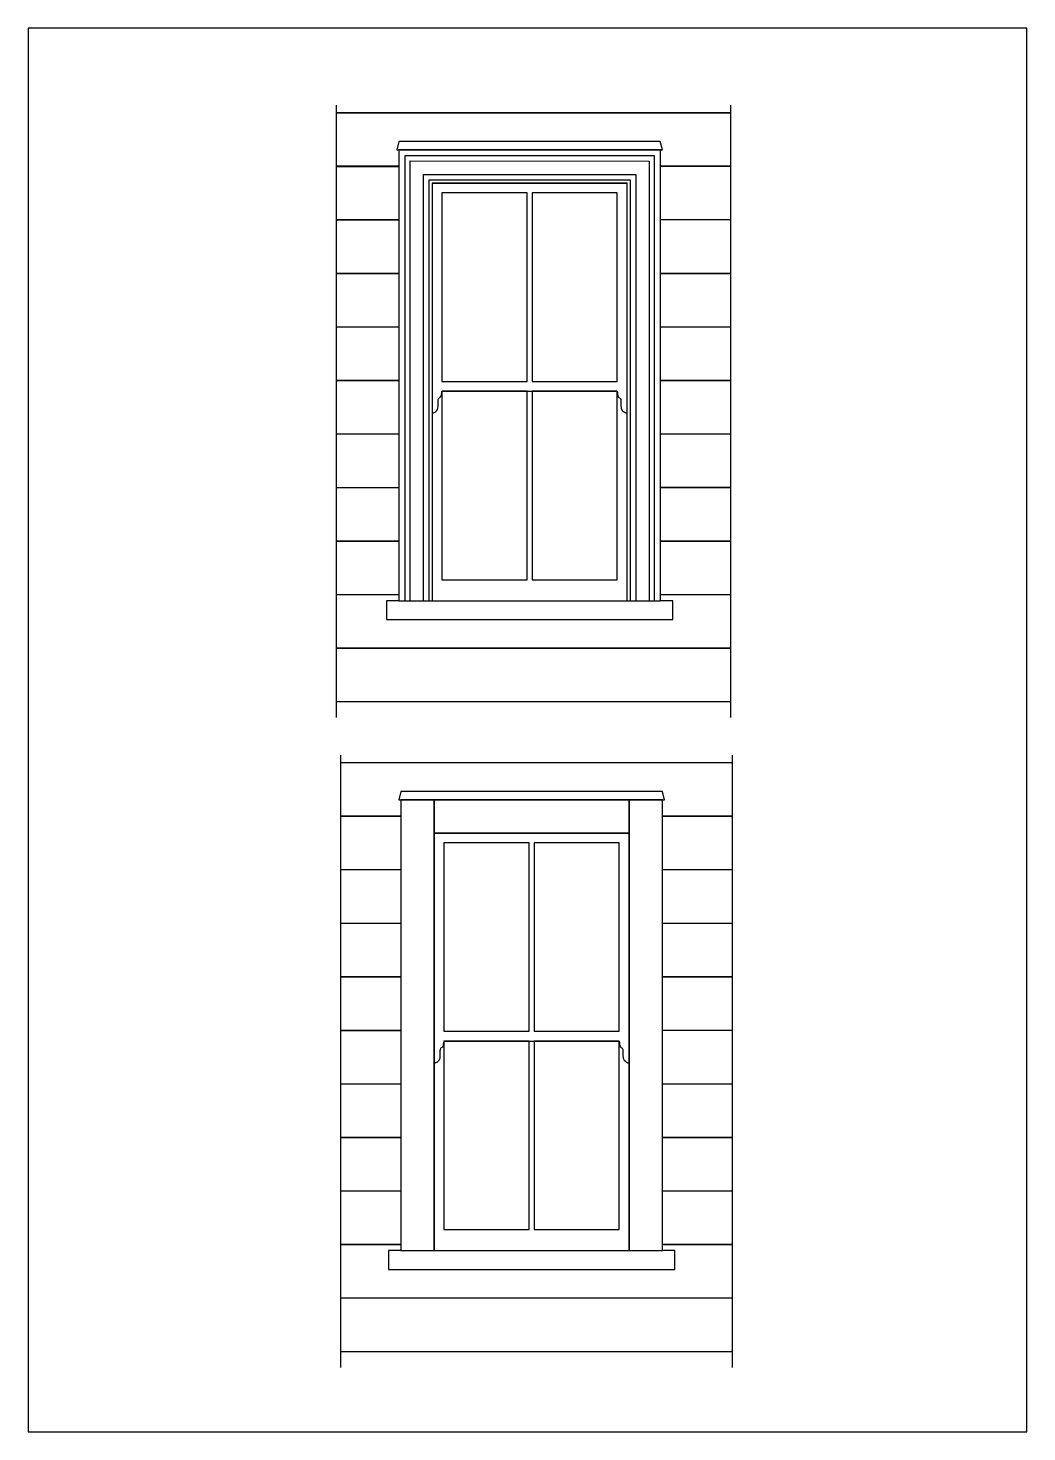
# Model space of a CAD drawing. Header units: millimetres. Extents: x -14345 to -10145, y -11360 to -5460.
import ezdxf

# ---------------------------------------------------------------- set-up
doc = ezdxf.new("R2010")
doc.units = ezdxf.units.MM
doc.header["$LTSCALE"] = 7
doc.layers.add('orig', color=7, linetype='Continuous')

msp = doc.modelspace()

# ---------------------------------------------------------------- linework, layer by layer
at = {"layer": 'orig'}
for p, q in [((-13049.7, -5785), (-13049.7, -8357.8)), ((-13049.7, -5816.5), (-11391, -5816.3)), ((-11391, -5817), (-13049.7, -5817)), ((-11391, -5785), (-11391, -8357.8)), ((-12785.9, -5937.3), (-12794.2, -5971.7)), ((-11686.3, -5937.3), (-12785.9, -5937.3)), ((-11677.7, -5971.7), (-11686.3, -5937.3)), ((-12794.2, -5971.7), (-11677.7, -5971.7)), ((-12645.9, -5971.7), (-12785.9, -5971.7)), ((-12785.9, -5971.7), (-12785.9, -7867)), ((-11710.7, -5996.8), (-12760.9, -5996.8)), ((-12760.9, -5996.8), (-12760.9, -7867.8)), ((-11826.3, -5971.7), (-12645.9, -5971.7)), ((-11686.2, -5971.7), (-11826.3, -5971.7)), ((-11710.7, -7866.7), (-11710.7, -5996.8)), ((-11686.2, -7867), (-11686.2, -5971.7)), ((-11677.7, -5971.7), (-11677.7, -5971.7)), ((-12785.9, -6040.9), (-13049.7, -6040.9)), ((-13049.7, -6041.5), (-12785.9, -6041.4)), ((-12738, -7868.4), (-12738.4, -6018.2)), ((-12738.4, -6018.2), (-11733.2, -6019)), ((-12682.8, -7866.7), (-12682, -6076.1)), ((-12682, -6076.1), (-11789.6, -6075.3)), ((-11789.6, -6075.3), (-11789.8, -7866.7)), ((-11733.2, -6019), (-11733.5, -7867.4)), ((-11391, -6040.8), (-11686.2, -6040.8)), ((-11686.2, -6041.3), (-11391, -6041.2)), ((-12658.8, -6097.9), (-11812.7, -6097.8)), ((-12658.5, -7867.8), (-12658.8, -6097.9)), ((-11826.3, -6111.7), (-12645.9, -6111.7)), ((-12645.9, -6111.8), (-11826.3, -6111.8)), ((-12645.9, -6111.8), (-12645.9, -6111.8)), ((-12618.3, -6109.7), (-12618.3, -6109.7)), ((-11826.3, -7080.2), (-11826.3, -6111.7)), ((-11812.7, -6097.8), (-11813.1, -7866.7)), ((-12246.6, -6153.1), (-12604.7, -6153.1)), ((-12604.7, -6153.1), (-12604.7, -6945.1)), ((-12246.6, -6945.1), (-12246.6, -6153.1)), ((-12246.6, -6153.1), (-12246.6, -6153.1)), ((-11867.7, -6153.1), (-12225.8, -6153.1)), ((-12225.8, -6153.1), (-12225.8, -6945.1)), ((-11867.7, -6945.1), (-11867.7, -6153.1)), ((-11867.7, -6153.1), (-11867.7, -6153.1)), ((-13049.7, -6265.3), (-12785.9, -6265.3)), ((-12785.9, -6267), (-13049.7, -6267)), ((-11686.2, -6265.1), (-11391, -6265.1)), ((-11391, -6266.9), (-11686.2, -6266.9)), ((-13049.7, -6491.4), (-12785.9, -6491.4)), ((-12785.9, -6492), (-13049.7, -6492)), ((-11686.2, -6491.2), (-11391, -6491.2)), ((-11391, -6491.9), (-11686.2, -6491.9)), ((-13049.7, -6716.4), (-12785.9, -6716.3)), ((-12785.9, -6716.9), (-13049.7, -6716.9)), ((-11686.2, -6716.2), (-11391, -6716.1)), ((-11391, -6716.9), (-11686.2, -6716.9)), ((-13049.7, -6941.4), (-12785.9, -6941.3)), ((-12785.9, -6941.9), (-13049.7, -6941.9)), ((-12604.7, -6945.1), (-12246.6, -6945.1)), ((-12225.8, -6945.1), (-11867.7, -6945.1)), ((-11686.2, -6941.2), (-11391, -6941.1)), ((-11391, -6941.9), (-11686.2, -6941.9)), ((-12645.9, -6968.7), (-12645.9, -7867)), ((-12246.6, -6986.7), (-12604.7, -6986.7)), ((-12604.7, -6986.7), (-12604.7, -7778.7)), ((-12604.5, -6986.8), (-11867.7, -6986.8)), ((-12246.6, -7778.7), (-12246.6, -6986.7)), ((-12246.6, -6986.7), (-12246.6, -6986.7)), ((-11867.7, -6986.7), (-12225.8, -6986.7)), ((-12225.8, -6986.7), (-12225.8, -7778.7)), ((-12225.8, -7010.2), (-12225.8, -7763.4)), ((-11867.7, -7778.7), (-11867.7, -6986.7)), ((-11867.7, -6986.7), (-11867.7, -6986.7)), ((-11867.7, -7763.4), (-11867.7, -7010.2)), ((-11867.7, -7010.2), (-11867.7, -7010.2)), ((-11826.3, -7867), (-11826.3, -6968.7)), ((-11826.3, -6968.7), (-11826.3, -6968.7)), ((-11826.3, -7080.2), (-11826.3, -7080.2)), ((-13049.7, -7166.4), (-12785.9, -7166.3)), ((-12785.9, -7166.9), (-13049.7, -7166.9)), ((-11686.2, -7166.2), (-11391, -7166.1)), ((-11391, -7166.8), (-11686.2, -7166.8)), ((-13049.7, -7391.3), (-12785.9, -7391.3)), ((-12785.9, -7391.9), (-13049.7, -7391.9)), ((-11686.2, -7391.1), (-11391, -7391.1)), ((-11391, -7391.8), (-11686.2, -7391.8)), ((-13049.7, -7616.3), (-12785.9, -7616.3)), ((-12785.9, -7616.9), (-13049.7, -7616.9)), ((-11686.2, -7616.1), (-11391, -7616.1)), ((-11391, -7616.8), (-11686.2, -7616.8)), ((-12604.7, -7778.7), (-12246.6, -7778.7)), ((-12225.8, -7778.7), (-11867.7, -7778.7)), ((-13049.7, -7841.3), (-12785.9, -7841.3)), ((-12785.9, -7841.8), (-13049.7, -7841.9)), ((-11686.2, -7841.1), (-11391, -7841.1)), ((-11391, -7841.8), (-11686.2, -7841.8)), ((-12785.9, -7867), (-12837.8, -7867)), ((-12837.8, -7867), (-12837.8, -7946.1)), ((-12785.9, -7867), (-12645.9, -7867)), ((-12785.9, -7867), (-12785.9, -7867)), ((-12645.9, -7867), (-11826.3, -7867)), ((-12645.9, -7867), (-12645.9, -7867)), ((-11826.3, -7867), (-11686.2, -7867)), ((-11826.3, -7867), (-11826.3, -7867)), ((-11634.4, -7867), (-11686.2, -7867)), ((-11686.2, -7867), (-11686.2, -7867)), ((-11634.4, -7946.1), (-11634.4, -7867)), ((-11634.4, -7867), (-11634.4, -7867)), ((-12837.8, -7946.1), (-11634.4, -7946.1)), ((-13049.7, -8066.3), (-11391, -8066)), ((-11391, -8066.8), (-13049.7, -8066.8)), ((-13049.7, -8291.2), (-11391, -8291)), ((-13031.6, -8516.5), (-13031.6, -11089.3)), ((-13031.6, -8547.7), (-11383.6, -8547.5)), ((-11383.6, -8548.4), (-13031.6, -8548.5)), ((-11383.6, -8516.5), (-11383.6, -11089.3)), ((-12777.3, -8668.8), (-12785.6, -8703.2)), ((-11677.7, -8668.8), (-12777.3, -8668.8)), ((-11669.1, -8703.3), (-11677.7, -8668.8)), ((-12785.6, -8703.2), (-11669.1, -8703.3)), ((-12637.3, -8703.3), (-12777.3, -8703.3)), ((-12777.3, -8703.3), (-12777.3, -10598.5)), ((-11817.7, -8703.2), (-12637.3, -8703.2)), ((-12637.3, -8703.2), (-12637.3, -8843.3)), ((-12637.3, -10598.5), (-12637.3, -8703.3)), ((-11817.7, -8843.3), (-11817.7, -8703.2)), ((-11677.6, -8703.3), (-11817.7, -8703.3)), ((-11817.7, -8703.3), (-11817.7, -10598.5)), ((-11677.6, -10598.5), (-11677.6, -8703.3)), ((-11669.1, -8703.3), (-11669.1, -8703.3)), ((-12777.3, -8772.3), (-13031.6, -8772.3)), ((-13031.6, -8772.7), (-12777.3, -8772.7)), ((-11383.6, -8772.2), (-11677.6, -8772.3)), ((-11677.6, -8772.5), (-11383.6, -8772.5)), ((-11817.7, -8843.3), (-12637.3, -8843.3)), ((-12637.3, -8843.3), (-11817.7, -8843.3)), ((-12637.3, -8843.3), (-12637.3, -8843.3)), ((-11817.7, -9811.7), (-11817.7, -8843.3)), ((-11817.7, -8843.3), (-11817.7, -8843.3)), ((-12238, -8884.7), (-12596.1, -8884.7)), ((-12596.1, -8884.7), (-12596.1, -9676.7)), ((-12238, -9676.7), (-12238, -8884.7)), ((-12238, -8884.7), (-12238, -8884.7)), ((-11859.1, -8884.7), (-12217.2, -8884.7)), ((-12217.2, -8884.7), (-12217.2, -9676.7)), ((-11859.1, -9676.7), (-11859.1, -8884.7)), ((-11859.1, -8884.7), (-11859.1, -8884.7)), ((-13031.6, -8996.5), (-12777.3, -8996.5)), ((-12777.3, -8998.4), (-13031.6, -8998.4)), ((-11677.6, -8996.3), (-11383.6, -8996.3)), ((-11383.6, -8998.4), (-11677.6, -8998.4)), ((-13031.6, -9222.6), (-12777.3, -9222.6)), ((-12777.3, -9223.4), (-13031.6, -9223.4)), ((-11677.6, -9222.4), (-11383.6, -9222.4)), ((-11383.6, -9223.3), (-11677.6, -9223.3)), ((-13031.6, -9447.6), (-12777.3, -9447.6)), ((-12777.3, -9448.4), (-13031.6, -9448.4)), ((-11677.6, -9447.4), (-11383.6, -9447.4)), ((-11383.6, -9448.3), (-11677.6, -9448.3)), ((-13031.6, -9672.6), (-12777.3, -9672.6)), ((-12777.3, -9673.4), (-13031.6, -9673.4)), ((-11677.6, -9672.4), (-11383.6, -9672.4)), ((-12637.3, -9700.2), (-12637.3, -10598.5)), ((-12596.1, -9676.7), (-12238, -9676.7)), ((-12238, -9718.2), (-12596.1, -9718.2)), ((-12596.1, -9718.2), (-12596.1, -10510.2)), ((-12595.9, -9718.3), (-11859.1, -9718.3)), ((-12238, -10510.2), (-12238, -9718.2)), ((-12238, -9718.2), (-12238, -9718.2)), ((-12217.2, -9676.7), (-11859.1, -9676.7)), ((-11859.1, -9718.2), (-12217.2, -9718.2)), ((-12217.2, -9718.2), (-12217.2, -10510.2)), ((-11859.1, -10510.2), (-11859.1, -9718.2)), ((-11859.1, -9718.2), (-11859.1, -9718.2)), ((-11817.7, -10598.5), (-11817.7, -9700.2)), ((-11817.7, -9700.2), (-11817.7, -9700.2)), ((-12217.2, -9741.7), (-12217.2, -10494.9)), ((-11859.1, -10494.9), (-11859.1, -9741.7)), ((-11859.1, -9741.7), (-11859.1, -9741.7)), ((-11817.7, -9811.7), (-11817.7, -9811.7)), ((-13031.6, -9897.6), (-12777.3, -9897.6)), ((-12777.3, -9898.3), (-13031.6, -9898.3)), ((-11677.6, -9897.4), (-11383.6, -9897.4)), ((-11383.6, -9898.3), (-11677.6, -9898.3)), ((-13031.6, -10122.6), (-12777.3, -10122.5)), ((-12777.3, -10123.3), (-13031.6, -10123.3)), ((-11677.6, -10122.4), (-11383.6, -10122.3)), ((-11383.6, -10123.2), (-11677.6, -10123.3)), ((-13031.6, -10347.5), (-12777.3, -10347.5)), ((-12777.3, -10348.3), (-13031.6, -10348.3)), ((-11677.6, -10347.3), (-11383.6, -10347.3)), ((-11383.6, -10348.2), (-11677.6, -10348.2)), ((-12596.1, -10510.2), (-12238, -10510.2)), ((-12217.2, -10510.2), (-11859.1, -10510.2)), ((-13031.6, -10572.5), (-12777.3, -10572.5)), ((-12777.3, -10573.3), (-13031.6, -10573.3)), ((-12777.3, -10598.5), (-12829.2, -10598.5)), ((-12829.2, -10598.5), (-12829.2, -10677.6)), ((-12777.3, -10598.5), (-12637.3, -10598.5)), ((-12777.3, -10598.5), (-12777.3, -10598.5)), ((-12637.3, -10598.5), (-11817.7, -10598.5)), ((-12637.3, -10598.5), (-12637.3, -10598.5)), ((-11817.7, -10598.5), (-11677.6, -10598.5)), ((-11817.7, -10598.5), (-11817.7, -10598.5)), ((-11677.6, -10572.3), (-11383.6, -10572.3)), ((-11383.6, -10573.2), (-11677.6, -10573.2)), ((-11625.8, -10598.5), (-11677.6, -10598.5)), ((-11677.6, -10598.5), (-11677.6, -10598.5)), ((-11625.8, -10677.6), (-11625.8, -10598.5)), ((-11625.8, -10598.5), (-11625.8, -10598.5)), ((-12829.2, -10677.6), (-11625.8, -10677.6)), ((-13031.6, -10797.5), (-11383.6, -10797.3)), ((-11383.6, -10798.2), (-13031.6, -10798.3)), ((-13031.6, -11022.5), (-11383.6, -11022.2))]:
    msp.add_line(p, q, dxfattribs=at)
msp.add_lwpolyline([(-14344.8, -11360.3), (-10144.8, -11360.3), (-10144.8, -5460.3), (-14344.8, -5460.3)], close=True, dxfattribs=at)
for points in [[(-12645.9, -6111.7), (-12645.9, -6442.3), (-12645.9, -6749.6), (-12645.9, -7080.2)], [(-12619.9, -7021.2), (-12616.3, -7012.3), (-12613.6, -7014.1), (-12610, -7009.9)], [(-12610, -7009.9), (-12604.3, -7001.7), (-12606.9, -6995), (-12604.5, -6986.8)], [(-11867.7, -6986.8), (-11865.7, -6994.9), (-11867.5, -7002.6), (-11863.2, -7009.7)], [(-11863.2, -7009.7), (-11860.4, -7014.3), (-11856.1, -7012.6), (-11852.5, -7021.4)], [(-12645.9, -7080.2), (-12636.9, -7074.6), (-12631.2, -7074.5), (-12625.4, -7067)], [(-12625.4, -7067), (-12616.6, -7058), (-12622.4, -7033.5), (-12619.9, -7021.2)], [(-11852.5, -7021.4), (-11851.2, -7033.6), (-11854.8, -7057.1), (-11846.6, -7067)], [(-11846.6, -7067), (-11840.7, -7074.1), (-11833.9, -7074.9), (-11826.3, -7080.2)], [(-12637.3, -8843.3), (-12637.3, -9173.9), (-12637.3, -9481.1), (-12637.3, -9811.7)], [(-12601.4, -9741.4), (-12595.7, -9733.2), (-12598.3, -9726.5), (-12595.9, -9718.3)], [(-11859.1, -9718.3), (-11857.1, -9726.4), (-11858.9, -9734.1), (-11854.6, -9741.2)], [(-12616.8, -9798.5), (-12608, -9789.5), (-12613.8, -9765), (-12611.3, -9752.7)], [(-12611.3, -9752.7), (-12607.7, -9743.9), (-12605, -9745.6), (-12601.4, -9741.4)], [(-11854.6, -9741.2), (-11851.8, -9745.8), (-11847.5, -9744.1), (-11843.9, -9752.9)], [(-11843.9, -9752.9), (-11842.6, -9765.2), (-11846.2, -9788.6), (-11838, -9798.5)], [(-12637.3, -9811.7), (-12628.3, -9806.1), (-12622.6, -9806), (-12616.8, -9798.5)], [(-11838, -9798.5), (-11832.1, -9805.6), (-11825.3, -9806.5), (-11817.7, -9811.7)]]:
    msp.add_open_spline(points, degree=3, dxfattribs=at)

doc.saveas('drawing.dxf')
